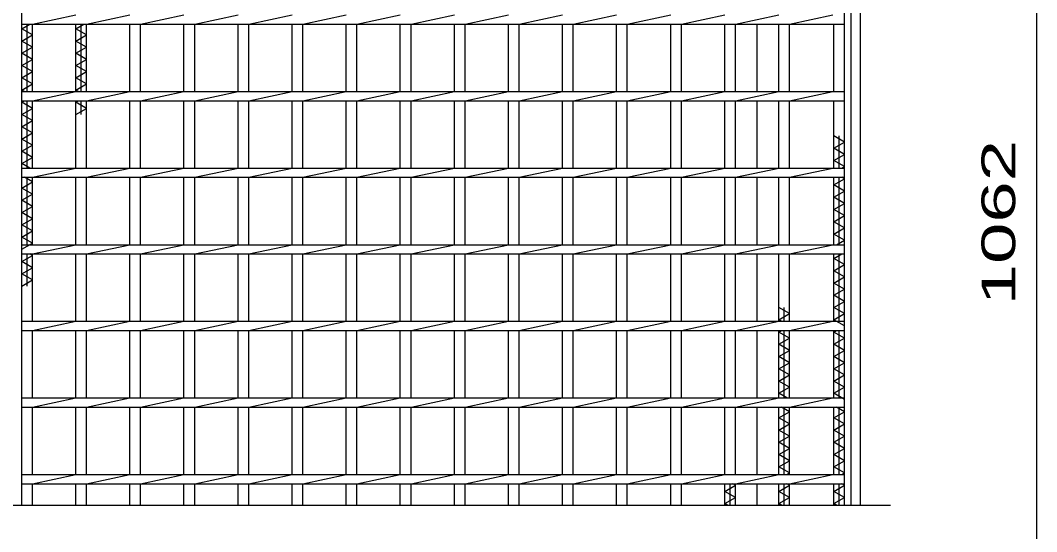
# Model space of a CAD drawing. Units: millimetres, scale not verified. Extents: x -1820 to 1731, y -1282 to 1054.
# Drawn here: x -831 to -168, y -63 to 271 of the extents above; entities that cross this region are included whole.
import ezdxf
from ezdxf.enums import TextEntityAlignment as Align

# ---------------------------------------------------------------- set-up
doc = ezdxf.new("R2010")
doc.units = ezdxf.units.MM
doc.header["$LTSCALE"] = 10
for name, color, linetype, lineweight in [('16', 3, 'Continuous', 25), ('19', 6, 'Continuous', 25), ('22', 4, 'Continuous', 25)]:
    doc.layers.add(name, color=color, linetype=linetype, lineweight=lineweight)
doc.styles.add('ベクトル', font='')
doc.styles.get('ベクトル').set_extended_font_data('ベクトル')

msp = doc.modelspace()

# ---------------------------------------------------------------- linework, layer by layer
at = {"layer": '16'}
for p, q in [((-830, -45.5), (-830, 649.5)), ((-293, -45.5), (-293, 649.5)), ((-830, 268.5), (-830, 274.5)), ((-823, 268.5), (-794.7, 274.5)), ((-787.7, 268.5), (-759.4, 274.5)), ((-752.4, 268.5), (-724.1, 274.5)), ((-717.1, 268.5), (-688.8, 274.5)), ((-681.8, 268.5), (-653.5, 274.5)), ((-646.5, 268.5), (-618.2, 274.5)), ((-611.2, 268.5), (-582.9, 274.5)), ((-575.9, 268.5), (-547.6, 274.5)), ((-540.6, 268.5), (-512.3, 274.5)), ((-505.3, 268.5), (-477, 274.5)), ((-470, 268.5), (-441.7, 274.5)), ((-434.7, 268.5), (-406.4, 274.5)), ((-399.4, 268.5), (-371.1, 274.5)), ((-364.1, 268.5), (-335.8, 274.5)), ((-328.8, 268.5), (-300.5, 274.5)), ((-293, 268.5), (-293, 274.5)), ((-830, 268.5), (-293, 268.5)), ((-830, 265.5), (-824.75, 268.5)), ((-823, 261.5), (-830, 265.5)), ((-826.5, 224.5), (-826.5, 268.5)), ((-823, 224.5), (-823, 268.5)), ((-794.7, 224.5), (-794.7, 268.5)), ((-794.7, 265.5), (-789.45, 268.5)), ((-787.7, 261.5), (-794.7, 265.5)), ((-791.2, 224.5), (-791.2, 268.5)), ((-787.7, 224.5), (-787.7, 268.5)), ((-759.4, 224.5), (-759.4, 268.5)), ((-752.4, 224.5), (-752.4, 268.5)), ((-724.1, 224.5), (-724.1, 268.5)), ((-717.1, 224.5), (-717.1, 268.5)), ((-688.8, 224.5), (-688.8, 268.5)), ((-681.8, 224.5), (-681.8, 268.5)), ((-653.5, 224.5), (-653.5, 268.5)), ((-646.5, 224.5), (-646.5, 268.5)), ((-618.2, 224.5), (-618.2, 268.5)), ((-611.2, 224.5), (-611.2, 268.5)), ((-582.9, 224.5), (-582.9, 268.5)), ((-575.9, 224.5), (-575.9, 268.5)), ((-547.6, 224.5), (-547.6, 268.5)), ((-540.6, 224.5), (-540.6, 268.5)), ((-512.3, 224.5), (-512.3, 268.5)), ((-505.3, 224.5), (-505.3, 268.5)), ((-477, 224.5), (-477, 268.5)), ((-470, 224.5), (-470, 268.5)), ((-441.7, 224.5), (-441.7, 268.5)), ((-434.7, 224.5), (-434.7, 268.5)), ((-406.4, 224.5), (-406.4, 268.5)), ((-399.4, 224.5), (-399.4, 268.5)), ((-371.1, 224.5), (-371.1, 268.5)), ((-364.1, 224.5), (-364.1, 268.5)), ((-335.8, 224.5), (-335.8, 268.5)), ((-328.8, 224.5), (-328.8, 268.5)), ((-300, 224.5), (-300, 268.5)), ((-830, 257.5), (-823, 261.5)), ((-794.7, 257.5), (-787.7, 261.5)), ((-823, 253.5), (-830, 257.5)), ((-830, 249.5), (-823, 253.5)), ((-787.7, 253.5), (-794.7, 257.5)), ((-794.7, 249.5), (-787.7, 253.5)), ((-823, 245.5), (-830, 249.5)), ((-830, 241.5), (-823, 245.5)), ((-787.7, 245.5), (-794.7, 249.5)), ((-794.7, 241.5), (-787.7, 245.5)), ((-823, 237.5), (-830, 241.5)), ((-787.7, 237.5), (-794.7, 241.5)), ((-830, 233.5), (-823, 237.5)), ((-823, 229.5), (-830, 233.5)), ((-794.7, 233.5), (-787.7, 237.5)), ((-787.7, 229.5), (-794.7, 233.5)), ((-830, 225.5), (-823, 229.5)), ((-794.7, 225.5), (-787.7, 229.5)), ((-828.25, 224.5), (-830, 225.5)), ((-830, 224.5), (-293, 224.5)), ((-830, 218.5), (-830, 224.5)), ((-823, 218.5), (-794.7, 224.5)), ((-792.95, 224.5), (-794.7, 225.5)), ((-787.7, 218.5), (-759.4, 224.5)), ((-752.4, 218.5), (-724.1, 224.5)), ((-717.1, 218.5), (-688.8, 224.5)), ((-681.8, 218.5), (-653.5, 224.5)), ((-646.5, 218.5), (-618.2, 224.5)), ((-611.2, 218.5), (-582.9, 224.5)), ((-575.9, 218.5), (-547.6, 224.5)), ((-540.6, 218.5), (-512.3, 224.5)), ((-505.3, 218.5), (-477, 224.5)), ((-470, 218.5), (-441.7, 224.5)), ((-434.7, 218.5), (-406.4, 224.5)), ((-399.4, 218.5), (-371.1, 224.5)), ((-364.1, 218.5), (-335.8, 224.5)), ((-328.8, 218.5), (-300.5, 224.5)), ((-293, 218.5), (-293, 224.5)), ((-830, 218.5), (-293, 218.5)), ((-830, 217.5), (-828.25, 218.5)), ((-823, 213.5), (-830, 217.5)), ((-830, 209.5), (-823, 213.5)), ((-826.5, 174.5), (-826.5, 218.5)), ((-823, 174.5), (-823, 218.5)), ((-794.7, 174.5), (-794.7, 218.5)), ((-794.7, 217.5), (-792.95, 218.5)), ((-787.7, 213.5), (-794.7, 217.5)), ((-794.7, 209.5), (-787.7, 213.5)), ((-791.2, 209.5), (-791.2, 218.5)), ((-787.7, 174.5), (-787.7, 218.5)), ((-759.4, 174.5), (-759.4, 218.5)), ((-752.4, 174.5), (-752.4, 218.5)), ((-724.1, 174.5), (-724.1, 218.5)), ((-717.1, 174.5), (-717.1, 218.5)), ((-688.8, 174.5), (-688.8, 218.5)), ((-681.8, 174.5), (-681.8, 218.5)), ((-653.5, 174.5), (-653.5, 218.5)), ((-646.5, 174.5), (-646.5, 218.5)), ((-618.2, 174.5), (-618.2, 218.5)), ((-611.2, 174.5), (-611.2, 218.5)), ((-582.9, 174.5), (-582.9, 218.5)), ((-575.9, 174.5), (-575.9, 218.5)), ((-547.6, 174.5), (-547.6, 218.5)), ((-540.6, 174.5), (-540.6, 218.5)), ((-512.3, 174.5), (-512.3, 218.5)), ((-505.3, 174.5), (-505.3, 218.5)), ((-477, 174.5), (-477, 218.5)), ((-470, 174.5), (-470, 218.5)), ((-441.7, 174.5), (-441.7, 218.5)), ((-434.7, 174.5), (-434.7, 218.5)), ((-406.4, 174.5), (-406.4, 218.5)), ((-399.4, 174.5), (-399.4, 218.5)), ((-371.1, 174.5), (-371.1, 218.5)), ((-364.1, 174.5), (-364.1, 218.5)), ((-335.8, 174.5), (-335.8, 218.5)), ((-328.8, 174.5), (-328.8, 218.5)), ((-300, 174.5), (-300, 218.5)), ((-823, 205.5), (-830, 209.5)), ((-830, 201.5), (-823, 205.5)), ((-823, 197.5), (-830, 201.5)), ((-830, 193.5), (-823, 197.5)), ((-823, 189.5), (-830, 193.5)), ((-293, 191.5), (-300, 195.5)), ((-296.5, 174.5), (-296.5, 195.5)), ((-830, 185.5), (-823, 189.5)), ((-300, 187.5), (-293, 191.5)), ((-293, 183.5), (-300, 187.5)), ((-823, 181.5), (-830, 185.5)), ((-830, 177.5), (-823, 181.5)), ((-300, 179.5), (-293, 183.5)), ((-293, 175.5), (-300, 179.5)), ((-824.75, 174.5), (-830, 177.5)), ((-830, 174.5), (-293, 174.5)), ((-830, 168.5), (-830, 174.5)), ((-823, 168.5), (-794.7, 174.5)), ((-787.7, 168.5), (-759.4, 174.5)), ((-752.4, 168.5), (-724.1, 174.5)), ((-717.1, 168.5), (-688.8, 174.5)), ((-681.8, 168.5), (-653.5, 174.5)), ((-646.5, 168.5), (-618.2, 174.5)), ((-611.2, 168.5), (-582.9, 174.5)), ((-575.9, 168.5), (-547.6, 174.5)), ((-540.6, 168.5), (-512.3, 174.5)), ((-505.3, 168.5), (-477, 174.5)), ((-470, 168.5), (-441.7, 174.5)), ((-434.7, 168.5), (-406.4, 174.5)), ((-399.4, 168.5), (-371.1, 174.5)), ((-364.1, 168.5), (-335.8, 174.5)), ((-328.8, 168.5), (-300.5, 174.5)), ((-294.75, 174.5), (-293, 175.5)), ((-293, 168.5), (-293, 174.5)), ((-830, 168.5), (-293, 168.5)), ((-823, 165.5), (-828.25, 168.5)), ((-826.5, 124.5), (-826.5, 168.5)), ((-823, 124.5), (-823, 168.5)), ((-794.7, 124.5), (-794.7, 168.5)), ((-787.7, 124.5), (-787.7, 168.5)), ((-759.4, 124.5), (-759.4, 168.5)), ((-752.4, 124.5), (-752.4, 168.5)), ((-724.1, 124.5), (-724.1, 168.5)), ((-717.1, 124.5), (-717.1, 168.5)), ((-688.8, 124.5), (-688.8, 168.5)), ((-681.8, 124.5), (-681.8, 168.5)), ((-653.5, 124.5), (-653.5, 168.5)), ((-646.5, 124.5), (-646.5, 168.5)), ((-618.2, 124.5), (-618.2, 168.5)), ((-611.2, 124.5), (-611.2, 168.5)), ((-582.9, 124.5), (-582.9, 168.5)), ((-575.9, 124.5), (-575.9, 168.5)), ((-547.6, 124.5), (-547.6, 168.5)), ((-540.6, 124.5), (-540.6, 168.5)), ((-512.3, 124.5), (-512.3, 168.5)), ((-505.3, 124.5), (-505.3, 168.5)), ((-477, 124.5), (-477, 168.5)), ((-470, 124.5), (-470, 168.5)), ((-441.7, 124.5), (-441.7, 168.5)), ((-434.7, 124.5), (-434.7, 168.5)), ((-406.4, 124.5), (-406.4, 168.5)), ((-399.4, 124.5), (-399.4, 168.5)), ((-371.1, 124.5), (-371.1, 168.5)), ((-364.1, 124.5), (-364.1, 168.5)), ((-335.8, 124.5), (-335.8, 168.5)), ((-328.8, 124.5), (-328.8, 168.5)), ((-300, 124.5), (-300, 168.5)), ((-300, 163.5), (-293, 167.5)), ((-296.5, 124.5), (-296.5, 168.5)), ((-293, 167.5), (-294.75, 168.5)), ((-830, 161.5), (-823, 165.5)), ((-823, 157.5), (-830, 161.5)), ((-293, 159.5), (-300, 163.5)), ((-300, 155.5), (-293, 159.5)), ((-830, 153.5), (-823, 157.5)), ((-823, 149.5), (-830, 153.5)), ((-293, 151.5), (-300, 155.5)), ((-830, 145.5), (-823, 149.5)), ((-300, 147.5), (-293, 151.5)), ((-293, 143.5), (-300, 147.5)), ((-823, 141.5), (-830, 145.5)), ((-830, 137.5), (-823, 141.5)), ((-300, 139.5), (-293, 143.5)), ((-293, 135.5), (-300, 139.5)), ((-823, 133.5), (-830, 137.5)), ((-830, 129.5), (-823, 133.5)), ((-300, 131.5), (-293, 135.5)), ((-823, 125.5), (-830, 129.5)), ((-293, 127.5), (-300, 131.5)), ((-298.25, 124.5), (-293, 127.5)), ((-830, 121.5), (-823, 125.5)), ((-830, 124.5), (-293, 124.5)), ((-830, 118.5), (-830, 124.5)), ((-823, 118.5), (-794.7, 124.5)), ((-787.7, 118.5), (-759.4, 124.5)), ((-752.4, 118.5), (-724.1, 124.5)), ((-717.1, 118.5), (-688.8, 124.5)), ((-681.8, 118.5), (-653.5, 124.5)), ((-646.5, 118.5), (-618.2, 124.5)), ((-611.2, 118.5), (-582.9, 124.5)), ((-575.9, 118.5), (-547.6, 124.5)), ((-540.6, 118.5), (-512.3, 124.5)), ((-505.3, 118.5), (-477, 124.5)), ((-470, 118.5), (-441.7, 124.5)), ((-434.7, 118.5), (-406.4, 124.5)), ((-399.4, 118.5), (-371.1, 124.5)), ((-364.1, 118.5), (-335.8, 124.5)), ((-328.8, 118.5), (-300.5, 124.5)), ((-293, 118.5), (-293, 124.5)), ((-830, 118.5), (-293, 118.5)), ((-830, 113.5), (-823, 117.5)), ((-823, 109.5), (-830, 113.5)), ((-826.5, 97.5), (-826.5, 118.5)), ((-823, 117.5), (-824.75, 118.5)), ((-823, 74.5), (-823, 118.5)), ((-794.7, 74.5), (-794.7, 118.5)), ((-787.7, 74.5), (-787.7, 118.5)), ((-759.4, 74.5), (-759.4, 118.5)), ((-752.4, 74.5), (-752.4, 118.5)), ((-724.1, 74.5), (-724.1, 118.5)), ((-717.1, 74.5), (-717.1, 118.5)), ((-688.8, 74.5), (-688.8, 118.5)), ((-681.8, 74.5), (-681.8, 118.5)), ((-653.5, 74.5), (-653.5, 118.5)), ((-646.5, 74.5), (-646.5, 118.5)), ((-618.2, 74.5), (-618.2, 118.5)), ((-611.2, 74.5), (-611.2, 118.5)), ((-582.9, 74.5), (-582.9, 118.5)), ((-575.9, 74.5), (-575.9, 118.5)), ((-547.6, 74.5), (-547.6, 118.5)), ((-540.6, 74.5), (-540.6, 118.5)), ((-512.3, 74.5), (-512.3, 118.5)), ((-505.3, 74.5), (-505.3, 118.5)), ((-477, 74.5), (-477, 118.5)), ((-470, 74.5), (-470, 118.5)), ((-441.7, 74.5), (-441.7, 118.5)), ((-434.7, 74.5), (-434.7, 118.5)), ((-406.4, 74.5), (-406.4, 118.5)), ((-399.4, 74.5), (-399.4, 118.5)), ((-371.1, 74.5), (-371.1, 118.5)), ((-364.1, 74.5), (-364.1, 118.5)), ((-335.8, 74.5), (-335.8, 118.5)), ((-328.8, 74.5), (-328.8, 118.5)), ((-300, 74.5), (-300, 118.5)), ((-300, 115.5), (-294.75, 118.5)), ((-293, 111.5), (-300, 115.5)), ((-296.5, 74.5), (-296.5, 118.5)), ((-830, 105.5), (-823, 109.5)), ((-300, 107.5), (-293, 111.5)), ((-293, 103.5), (-300, 107.5)), ((-823, 101.5), (-830, 105.5)), ((-830, 97.5), (-823, 101.5)), ((-300, 99.5), (-293, 103.5)), ((-293, 95.5), (-300, 99.5)), ((-300, 91.5), (-293, 95.5)), ((-293, 87.5), (-300, 91.5)), ((-300, 83.5), (-293, 87.5)), ((-328.8, 79.5), (-335.8, 83.5)), ((-332.3, 74.5), (-332.3, 83.5)), ((-293, 79.5), (-300, 83.5)), ((-830, 74.5), (-293, 74.5)), ((-830, 68.5), (-830, 74.5)), ((-823, 68.5), (-794.7, 74.5)), ((-787.7, 68.5), (-759.4, 74.5)), ((-752.4, 68.5), (-724.1, 74.5)), ((-717.1, 68.5), (-688.8, 74.5)), ((-681.8, 68.5), (-653.5, 74.5)), ((-646.5, 68.5), (-618.2, 74.5)), ((-611.2, 68.5), (-582.9, 74.5)), ((-575.9, 68.5), (-547.6, 74.5)), ((-540.6, 68.5), (-512.3, 74.5)), ((-505.3, 68.5), (-477, 74.5)), ((-470, 68.5), (-441.7, 74.5)), ((-434.7, 68.5), (-406.4, 74.5)), ((-399.4, 68.5), (-371.1, 74.5)), ((-364.1, 68.5), (-335.8, 74.5)), ((-335.8, 75.5), (-328.8, 79.5)), ((-334.05, 74.5), (-335.8, 75.5)), ((-328.8, 68.5), (-300.5, 74.5)), ((-300, 75.5), (-293, 79.5)), ((-293, 71.5), (-300, 75.5)), ((-293, 68.5), (-293, 74.5)), ((-830, 68.5), (-293, 68.5)), ((-823, 24.5), (-823, 68.5)), ((-794.7, 24.5), (-794.7, 68.5)), ((-787.7, 24.5), (-787.7, 68.5)), ((-759.4, 24.5), (-759.4, 68.5)), ((-752.4, 24.5), (-752.4, 68.5)), ((-724.1, 24.5), (-724.1, 68.5)), ((-717.1, 24.5), (-717.1, 68.5)), ((-688.8, 24.5), (-688.8, 68.5)), ((-681.8, 24.5), (-681.8, 68.5)), ((-653.5, 24.5), (-653.5, 68.5)), ((-646.5, 24.5), (-646.5, 68.5)), ((-618.2, 24.5), (-618.2, 68.5)), ((-611.2, 24.5), (-611.2, 68.5)), ((-582.9, 24.5), (-582.9, 68.5)), ((-575.9, 24.5), (-575.9, 68.5)), ((-547.6, 24.5), (-547.6, 68.5)), ((-540.6, 24.5), (-540.6, 68.5)), ((-512.3, 24.5), (-512.3, 68.5)), ((-505.3, 24.5), (-505.3, 68.5)), ((-477, 24.5), (-477, 68.5)), ((-470, 24.5), (-470, 68.5)), ((-441.7, 24.5), (-441.7, 68.5)), ((-434.7, 24.5), (-434.7, 68.5)), ((-406.4, 24.5), (-406.4, 68.5)), ((-399.4, 24.5), (-399.4, 68.5)), ((-371.1, 24.5), (-371.1, 68.5)), ((-364.1, 24.5), (-364.1, 68.5)), ((-335.8, 24.5), (-335.8, 68.5)), ((-335.8, 67.5), (-334.05, 68.5)), ((-328.8, 63.5), (-335.8, 67.5)), ((-332.3, 24.5), (-332.3, 68.5)), ((-328.8, 24.5), (-328.8, 68.5)), ((-300, 24.5), (-300, 68.5)), ((-300, 67.5), (-298.25, 68.5)), ((-293, 63.5), (-300, 67.5)), ((-296.5, 24.5), (-296.5, 68.5)), ((-335.8, 59.5), (-328.8, 63.5)), ((-300, 59.5), (-293, 63.5)), ((-328.8, 55.5), (-335.8, 59.5)), ((-335.8, 51.5), (-328.8, 55.5)), ((-293, 55.5), (-300, 59.5)), ((-300, 51.5), (-293, 55.5)), ((-328.8, 47.5), (-335.8, 51.5)), ((-335.8, 43.5), (-328.8, 47.5)), ((-293, 47.5), (-300, 51.5)), ((-300, 43.5), (-293, 47.5)), ((-328.8, 39.5), (-335.8, 43.5)), ((-293, 39.5), (-300, 43.5)), ((-335.8, 35.5), (-328.8, 39.5)), ((-328.8, 31.5), (-335.8, 35.5)), ((-300, 35.5), (-293, 39.5)), ((-293, 31.5), (-300, 35.5)), ((-335.8, 27.5), (-328.8, 31.5)), ((-330.55, 24.5), (-335.8, 27.5)), ((-300, 27.5), (-293, 31.5)), ((-293, 23.5), (-300, 27.5)), ((-830, 24.5), (-293, 24.5)), ((-830, 18.5), (-830, 24.5)), ((-823, 18.5), (-794.7, 24.5)), ((-787.7, 18.5), (-759.4, 24.5)), ((-752.4, 18.5), (-724.1, 24.5)), ((-717.1, 18.5), (-688.8, 24.5)), ((-681.8, 18.5), (-653.5, 24.5)), ((-646.5, 18.5), (-618.2, 24.5)), ((-611.2, 18.5), (-582.9, 24.5)), ((-575.9, 18.5), (-547.6, 24.5)), ((-540.6, 18.5), (-512.3, 24.5)), ((-505.3, 18.5), (-477, 24.5)), ((-470, 18.5), (-441.7, 24.5)), ((-434.7, 18.5), (-406.4, 24.5)), ((-399.4, 18.5), (-371.1, 24.5)), ((-364.1, 18.5), (-335.8, 24.5)), ((-328.8, 18.5), (-300.5, 24.5)), ((-293, 18.5), (-293, 24.5)), ((-830, 18.5), (-293, 18.5)), ((-823, -25.5), (-823, 18.5)), ((-794.7, -25.5), (-794.7, 18.5)), ((-787.7, -25.5), (-787.7, 18.5)), ((-759.4, -25.5), (-759.4, 18.5)), ((-752.4, -25.5), (-752.4, 18.5)), ((-724.1, -25.5), (-724.1, 18.5)), ((-717.1, -25.5), (-717.1, 18.5)), ((-688.8, -25.5), (-688.8, 18.5)), ((-681.8, -25.5), (-681.8, 18.5)), ((-653.5, -25.5), (-653.5, 18.5)), ((-646.5, -25.5), (-646.5, 18.5)), ((-618.2, -25.5), (-618.2, 18.5)), ((-611.2, -25.5), (-611.2, 18.5)), ((-582.9, -25.5), (-582.9, 18.5)), ((-575.9, -25.5), (-575.9, 18.5)), ((-547.6, -25.5), (-547.6, 18.5)), ((-540.6, -25.5), (-540.6, 18.5)), ((-512.3, -25.5), (-512.3, 18.5)), ((-505.3, -25.5), (-505.3, 18.5)), ((-477, -25.5), (-477, 18.5)), ((-470, -25.5), (-470, 18.5)), ((-441.7, -25.5), (-441.7, 18.5)), ((-434.7, -25.5), (-434.7, 18.5)), ((-406.4, -25.5), (-406.4, 18.5)), ((-399.4, -25.5), (-399.4, 18.5)), ((-371.1, -25.5), (-371.1, 18.5)), ((-364.1, -25.5), (-364.1, 18.5)), ((-335.8, -25.5), (-335.8, 18.5)), ((-335.8, 11.5), (-328.8, 15.5)), ((-328.8, 15.5), (-334.05, 18.5)), ((-332.3, -25.5), (-332.3, 18.5)), ((-328.8, -25.5), (-328.8, 18.5)), ((-300, -25.5), (-300, 18.5)), ((-300, 11.5), (-293, 15.5)), ((-293, 15.5), (-298.25, 18.5)), ((-296.5, -25.5), (-296.5, 18.5)), ((-328.8, 7.5), (-335.8, 11.5)), ((-335.8, 3.5), (-328.8, 7.5)), ((-293, 7.5), (-300, 11.5)), ((-300, 3.5), (-293, 7.5)), ((-328.8, -0.5), (-335.8, 3.5)), ((-293, -0.5), (-300, 3.5)), ((-335.8, -4.5), (-328.8, -0.5)), ((-328.8, -8.5), (-335.8, -4.5)), ((-300, -4.5), (-293, -0.5)), ((-293, -8.5), (-300, -4.5)), ((-335.8, -12.5), (-328.8, -8.5)), ((-328.8, -16.5), (-335.8, -12.5)), ((-300, -12.5), (-293, -8.5)), ((-293, -16.5), (-300, -12.5)), ((-335.8, -20.5), (-328.8, -16.5)), ((-300, -20.5), (-293, -16.5)), ((-830, -25.5), (-293, -25.5)), ((-830, -31.5), (-830, -25.5)), ((-823, -31.5), (-794.7, -25.5)), ((-787.7, -31.5), (-759.4, -25.5)), ((-752.4, -31.5), (-724.1, -25.5)), ((-717.1, -31.5), (-688.8, -25.5)), ((-681.8, -31.5), (-653.5, -25.5)), ((-646.5, -31.5), (-618.2, -25.5)), ((-611.2, -31.5), (-582.9, -25.5)), ((-575.9, -31.5), (-547.6, -25.5)), ((-540.6, -31.5), (-512.3, -25.5)), ((-505.3, -31.5), (-477, -25.5)), ((-470, -31.5), (-441.7, -25.5)), ((-434.7, -31.5), (-406.4, -25.5)), ((-399.4, -31.5), (-371.1, -25.5)), ((-364.1, -31.5), (-335.8, -25.5)), ((-328.8, -24.5), (-335.8, -20.5)), ((-330.55, -25.5), (-328.8, -24.5)), ((-328.8, -31.5), (-300.5, -25.5)), ((-293, -24.5), (-300, -20.5)), ((-294.75, -25.5), (-293, -24.5)), ((-293, -31.5), (-293, -25.5)), ((-830, -31.5), (-293, -31.5)), ((-823, -45.5), (-823, -31.5)), ((-794.7, -45.5), (-794.7, -31.5)), ((-787.7, -45.5), (-787.7, -31.5)), ((-759.4, -45.5), (-759.4, -31.5)), ((-752.4, -45.5), (-752.4, -31.5)), ((-724.1, -45.5), (-724.1, -31.5)), ((-717.1, -45.5), (-717.1, -31.5)), ((-688.8, -45.5), (-688.8, -31.5)), ((-681.8, -45.5), (-681.8, -31.5)), ((-653.5, -45.5), (-653.5, -31.5)), ((-646.5, -45.5), (-646.5, -31.5)), ((-618.2, -45.5), (-618.2, -31.5)), ((-611.2, -45.5), (-611.2, -31.5)), ((-582.9, -45.5), (-582.9, -31.5)), ((-575.9, -45.5), (-575.9, -31.5)), ((-547.6, -45.5), (-547.6, -31.5)), ((-540.6, -45.5), (-540.6, -31.5)), ((-512.3, -45.5), (-512.3, -31.5)), ((-505.3, -45.5), (-505.3, -31.5)), ((-477, -45.5), (-477, -31.5)), ((-470, -45.5), (-470, -31.5)), ((-441.7, -45.5), (-441.7, -31.5)), ((-434.7, -45.5), (-434.7, -31.5)), ((-406.4, -45.5), (-406.4, -31.5)), ((-399.4, -45.5), (-399.4, -31.5)), ((-371.1, -45.5), (-371.1, -31.5)), ((-371.1, -36.5), (-364.1, -32.5)), ((-367.6, -45.5), (-367.6, -31.5)), ((-364.1, -32.5), (-365.85, -31.5)), ((-364.1, -45.5), (-364.1, -31.5)), ((-335.8, -45.5), (-335.8, -31.5)), ((-335.8, -36.5), (-328.8, -32.5)), ((-332.3, -45.5), (-332.3, -31.5)), ((-328.8, -32.5), (-330.55, -31.5)), ((-328.8, -45.5), (-328.8, -31.5)), ((-300, -45.5), (-300, -31.5)), ((-300, -36.5), (-293, -32.5)), ((-296.5, -45.5), (-296.5, -31.5)), ((-293, -32.5), (-294.75, -31.5)), ((-364.1, -40.5), (-371.1, -36.5)), ((-328.8, -40.5), (-335.8, -36.5)), ((-293, -40.5), (-300, -36.5)), ((-1437, -45.5), (-263, -45.5)), ((-371.1, -44.5), (-364.1, -40.5)), ((-369.35, -45.5), (-371.1, -44.5)), ((-335.8, -44.5), (-328.8, -40.5)), ((-334.05, -45.5), (-335.8, -44.5)), ((-300, -44.5), (-293, -40.5)), ((-298.25, -45.5), (-300, -44.5))]:
    msp.add_line(p, q, dxfattribs=at)
at = {"layer": '19'}
for p, q in [((-282.5, -45.5), (-282.5, 664)), ((-288.5, -45.5), (-288.5, 658)), ((-350, 224.5), (-350, 268.5)), ((-350, 174.5), (-350, 218.5)), ((-350, 124.5), (-350, 168.5)), ((-350, 74.5), (-350, 118.5)), ((-350, 24.5), (-350, 68.5)), ((-350, -25.5), (-350, 18.5)), ((-350, -45.5), (-350, -31.5))]:
    msp.add_line(p, q, dxfattribs=at)
at = {"layer": '22'}
msp.add_line((-167.5, -334.5), (-167.5, 627.5), dxfattribs=at)

# ---------------------------------------------------------------- texts
at = {"layer": '22', "color": 2, "style": 'ベクトル', "width": 1.65}
msp.add_text(' 1062 ', height=21.99, rotation=90, dxfattribs=at).set_placement((-192.5, 71.5), align=Align.MIDDLE_LEFT)

doc.saveas('drawing.dxf')
